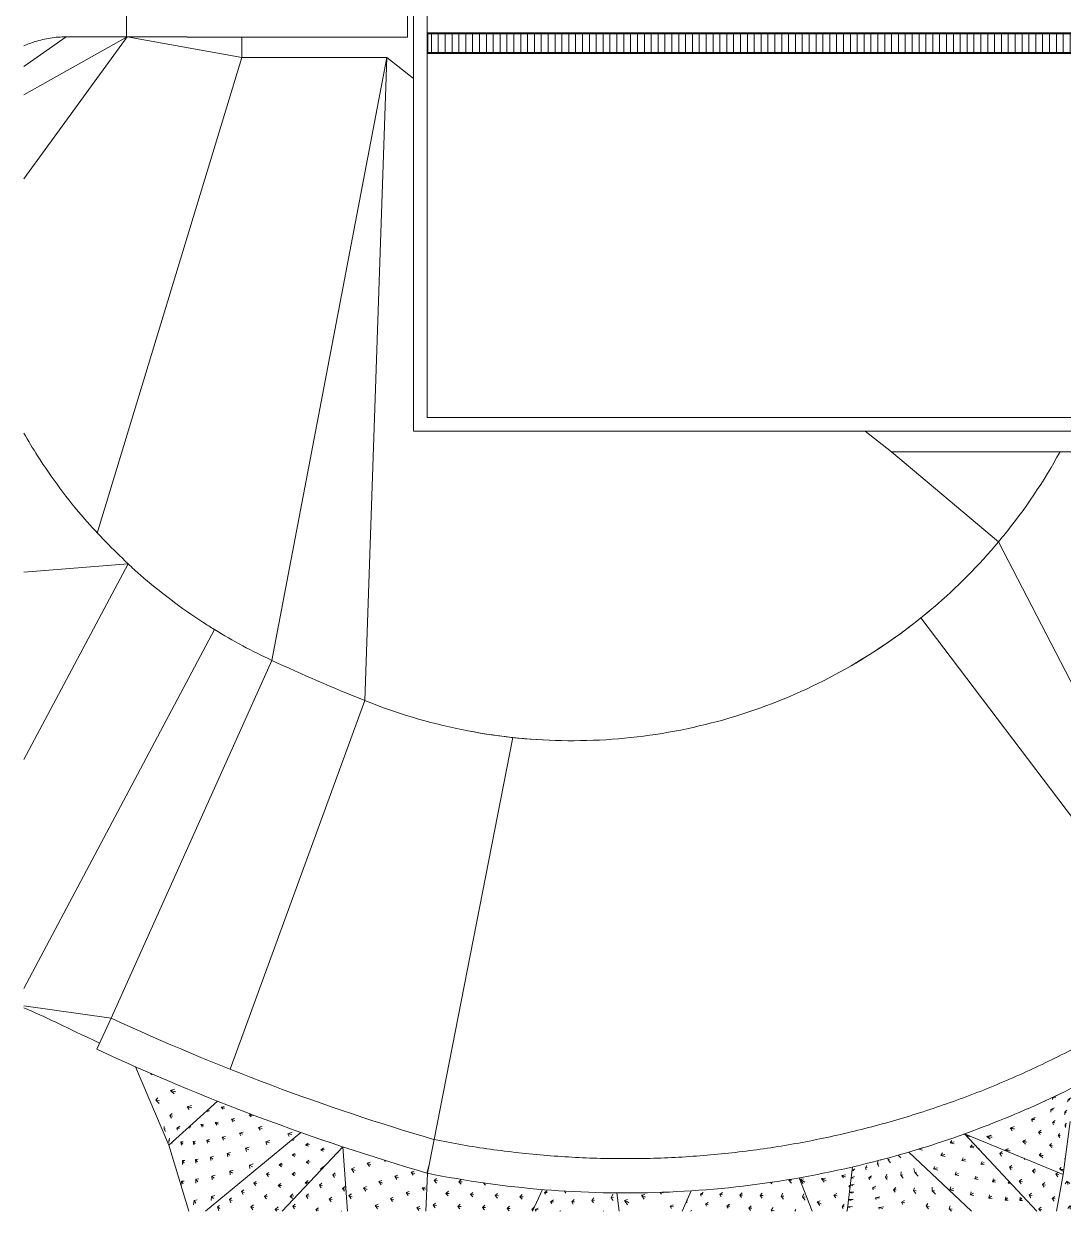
# Model space of a CAD drawing. Header units: millimetres. Extents: x -57519 to 497916, y -349472 to 446842.
# Drawn here: x 431769 to 446906, y -13502 to 3791 of the extents above; entities that cross this region are included whole.
import ezdxf

# ---------------------------------------------------------------- set-up
doc = ezdxf.new("R2010")
doc.units = ezdxf.units.MM
for name, color, linetype, lineweight in [('A-FLOR', 192, 'Continuous', 5), ('A-FLOR-PATT', 8, 'Continuous', 5), ('A-WALL', 113, 'Continuous', 20), ('Q-CASE', 31, 'Continuous', 5), ('S-STRS', 31, 'Continuous', 5)]:
    doc.layers.add(name, color=color, linetype=linetype, lineweight=lineweight)

# ---------------------------------------------------------------- blocks, each defined once
blk = doc.blocks.new('Walls 14 - Walls 14-12001845-1_F SINGLE OCCUPANCY DIAGRAM')
at = {"layer": 'A-WALL', "lineweight": 5}
for p, q in [((48974, -10070), (49267, -10476)), ((37843, -12949), (37941, -12459))]:
    blk.add_line(p, q, dxfattribs=at)
blk.add_open_spline([(37941, -12459), (38077, -12486), (38349, -12537), (38759, -12601), (39170, -12653), (39583, -12692), (39997, -12720), (40412, -12735), (40826, -12738), (41241, -12729), (41655, -12708), (42069, -12674), (42481, -12628), (42892, -12571), (43301, -12501), (43708, -12419), (44112, -12325), (44513, -12220), (44911, -12102), (45305, -11973), (45696, -11833), (46082, -11681), (46463, -11518), (46839, -11343), (47210, -11158), (47576, -10962), (47936, -10755), (48289, -10537), (48636, -10310), (48862, -10151), (48974, -10070)], degree=3, dxfattribs=at)
blk.add_open_spline([(37843, -12949), (38404, -13062), (39540, -13222), (41261, -13260), (42974, -13096), (44516, -12762), (45878, -12317), (47064, -11809), (48200, -11199), (48919, -10727), (49267, -10476)], degree=3, knots=[0, 0, 0, 0, 0.142857, 0.285714, 0.428571, 0.571429, 0.678571, 0.785714, 0.892857, 1, 1, 1, 1], dxfattribs=at)
blk = doc.blocks.new('Walls 15 - Walls 15-12002073-1_F SINGLE OCCUPANCY DIAGRAM')
at = {"layer": 'A-WALL', "lineweight": 5}
for p, q in [((33027, -11144), (33237, -10690)), ((37867, -12826), (37832, -12946))]:
    blk.add_line(p, q, dxfattribs=at)
blk.add_open_spline([(33237, -10690), (34002, -11045), (35551, -11693), (37144, -12225), (37944, -12460)], degree=3, knots=[0, 0, 0, 0, 0.5, 0.9942539, 0.9942539, 0.9942539, 0.9942539], dxfattribs=at)
blk.add_open_spline([(33027, -11144), (33804, -11503), (35384, -12165), (37010, -12706), (37832, -12946)], degree=3, dxfattribs=at)
blk = doc.blocks.new('DLN-Surface Channel-S1 - 300x150 _WD_-15753210-1_F SINGLE OCCUPANCY DIAGRAM')
at = {"layer": 'Q-CASE'}
h = blk.add_hatch(dxfattribs=at)
h.set_pattern_fill('FP_839', color=256, style=0, pattern_type=2)
h.set_pattern_definition([(270, (399805.45, 609.6), (100, 6e-15), [])])
h.paths.add_polyline_path([(-20870, -135), (20870, -135), (20870, 135), (-20870, 135)], flags=0)
for p, q in [((-20870, 150), (-20880, 150)), ((-20870, 150), (-20870, -150)), ((-20870, 140), (-20870, 150)), ((-20870, 150), (20870, 150)), ((-20870, 140), (20870, 140)), ((-20870, -135), (-20870, 135)), ((20870, 135), (-20870, 135)), ((20870, -150), (20870, 150)), ((20880, 150), (20870, 150)), ((20870, 150), (20870, 140)), ((20870, 135), (20870, -135)), ((-20880, -150), (-20870, -150)), ((-20870, -135), (20870, -135)), ((-20870, -150), (-20870, -140)), ((20870, -140), (-20870, -140)), ((-20870, -150), (20870, -150)), ((20870, -140), (20870, -150)), ((20870, -150), (20880, -150))]:
    blk.add_line(p, q, dxfattribs=at)
blk = doc.blocks.new('FP_1071-1_F SINGLE OCCUPANCY DIAGRAM')
at = {"layer": 'A-FLOR-PATT'}
for p, q in [((35706, -12593), (35711, -12596)), ((35863, -12463), (35891, -12474)), ((35871, -12456), (35903, -12453)), ((36067, -12540), (36104, -12511)), ((36067, -12540), (36122, -12529)), ((36067, -12540), (36108, -12554)), ((36287, -12614), (36327, -12580)), ((36287, -12614), (36345, -12599)), ((36287, -12614), (36329, -12627)), ((35873, -12687), (35909, -12660)), ((35873, -12687), (35926, -12681)), ((35873, -12687), (35911, -12707)), ((36077, -12791), (36116, -12759)), ((36077, -12791), (36132, -12781)), ((36077, -12791), (36116, -12810)), ((35497, -12962), (35531, -12938)), ((35497, -12962), (35544, -12967)), ((35497, -12962), (35528, -12994)), ((35683, -12828), (35719, -12802)), ((35683, -12828), (35733, -12827)), ((35683, -12828), (35718, -12854)), ((35871, -12963), (35909, -12931)), ((35871, -12963), (35923, -12957)), ((35871, -12963), (35906, -12987)), ((36285, -12889), (36327, -12850)), ((36285, -12889), (36305, -12883)), ((36285, -12889), (36295, -12893)), ((35313, -13091), (35347, -13067)), ((35313, -13091), (35358, -13100)), ((35313, -13091), (35342, -13128)), ((35668, -13128), (35706, -13097)), ((35668, -13128), (35718, -13127)), ((35668, -13128), (35700, -13158)), ((36062, -13090), (36103, -13053)), ((36062, -13090), (36117, -13080)), ((36062, -13090), (36092, -13109)), ((34957, -13330), (34989, -13308)), ((35133, -13213), (35167, -13191)), ((35133, -13213), (35175, -13227)), ((35133, -13213), (35159, -13256)), ((35468, -13287), (35505, -13257)), ((35468, -13287), (35515, -13291)), ((35468, -13287), (35497, -13322)), ((35842, -13286), (35883, -13250)), ((35842, -13286), (35895, -13280)), ((35842, -13286), (35876, -13315)), ((34783, -13440), (34815, -13420)), ((34783, -13440), (34820, -13463)), ((34783, -13440), (34803, -13494)), ((34957, -13330), (34996, -13348)), ((34957, -13330), (34979, -13378)), ((35272, -13439), (35308, -13411)), ((35272, -13439), (35316, -13448)), ((35272, -13439), (35298, -13481)), ((35626, -13475), (35667, -13440)), ((35626, -13475), (35676, -13474)), ((35626, -13475), (35650, -13502))]:
    blk.add_line(p, q, dxfattribs=at)
blk = doc.blocks.new('FP_1072-1_F SINGLE OCCUPANCY DIAGRAM')
at = {"layer": 'A-FLOR-PATT'}
for p, q in [((36963, -12800), (37006, -12786)), ((37214, -12760), (37228, -12782)), ((36736, -12885), (36778, -12867)), ((36736, -12885), (36790, -12910)), ((36736, -12885), (36770, -12938)), ((36963, -12800), (37016, -12827)), ((36963, -12800), (36996, -12852)), ((37605, -12931), (37650, -12921)), ((37605, -12931), (37659, -12955)), ((37605, -12931), (37636, -12975)), ((37136, -13069), (37179, -13053)), ((37136, -13069), (37189, -13091)), ((37136, -13069), (37168, -13117)), ((37367, -12992), (37411, -12979)), ((37367, -12992), (37420, -13015)), ((37367, -12992), (37398, -13038)), ((36696, -13272), (36736, -13250)), ((36696, -13272), (36747, -13292)), ((36696, -13272), (36729, -13323)), ((36913, -13162), (36954, -13143)), ((36913, -13162), (36965, -13184)), ((36913, -13162), (36945, -13212)), ((37303, -13317), (37345, -13299)), ((37531, -13231), (37575, -13216)), ((37531, -13231), (37583, -13251)), ((37531, -13231), (37561, -13273)), ((37766, -13161), (37811, -13150)), ((37766, -13161), (37819, -13182)), ((37766, -13161), (37796, -13202)), ((37082, -13419), (37123, -13398)), ((37082, -13419), (37133, -13437)), ((37082, -13419), (37113, -13465)), ((37303, -13317), (37354, -13336)), ((37303, -13317), (37334, -13361)), ((37688, -13450), (37731, -13434)), ((37688, -13450), (37739, -13466)), ((37688, -13450), (37717, -13489))]:
    blk.add_line(p, q, dxfattribs=at)
blk = doc.blocks.new('FP_1073-1_F SINGLE OCCUPANCY DIAGRAM')
at = {"layer": 'A-FLOR-PATT'}
for p, q in [((33808, -11496), (33834, -11517)), ((34101, -11743), (34160, -11725)), ((34101, -11743), (34180, -11764)), ((34101, -11743), (34154, -11791)), ((33887, -11885), (33914, -11853)), ((33887, -11885), (33939, -11895)), ((33887, -11885), (33933, -11931)), ((34760, -11918), (34762, -11919)), ((34760, -11918), (34761, -11919)), ((34760, -11918), (34762, -11918)), ((34090, -12110), (34124, -12081)), ((34341, -11981), (34406, -11964)), ((34341, -11981), (34411, -11998)), ((34341, -11981), (34374, -12021)), ((34007, -12308), (34010, -12266)), ((34090, -12110), (34134, -12116)), ((34090, -12110), (34117, -12148)), ((34194, -12292), (34235, -12265)), ((34007, -12308), (34024, -12303)), ((34007, -12308), (34028, -12343)), ((34075, -12476), (34085, -12436)), ((34194, -12292), (34229, -12293)), ((34194, -12292), (34202, -12321)), ((34075, -12476), (34084, -12466)), ((34075, -12476), (34077, -12502))]:
    blk.add_line(p, q, dxfattribs=at)
blk = doc.blocks.new('FP_1074-1_F SINGLE OCCUPANCY DIAGRAM')
at = {"layer": 'A-FLOR-PATT'}
for p, q in [((34633, -12035), (34648, -12053)), ((34640, -12028), (34667, -12040)), ((34655, -12015), (34659, -12014)), ((34838, -11985), (34881, -11977)), ((34838, -11985), (34890, -12001)), ((34838, -11985), (34868, -12017)), ((35247, -12096), (35269, -12089)), ((35247, -12096), (35303, -12108)), ((35247, -12096), (35275, -12129)), ((34370, -12273), (34376, -12290)), ((34379, -12264), (34394, -12277)), ((34544, -12238), (34581, -12235)), ((34544, -12238), (34583, -12264)), ((34544, -12238), (34562, -12279)), ((34753, -12210), (34795, -12203)), ((34753, -12210), (34798, -12232)), ((34753, -12210), (34774, -12249)), ((34987, -12163), (35034, -12152)), ((34987, -12163), (35038, -12180)), ((34987, -12163), (35012, -12199)), ((35383, -12282), (35437, -12265)), ((34854, -12424), (34900, -12414)), ((34854, -12424), (34898, -12447)), ((34854, -12424), (34870, -12467)), ((35106, -12363), (35156, -12350)), ((35106, -12363), (35155, -12382)), ((35106, -12363), (35124, -12403)), ((35383, -12282), (35437, -12296)), ((35383, -12282), (35405, -12320)), ((35807, -12376), (35870, -12353)), ((35807, -12376), (35865, -12387)), ((35807, -12376), (35826, -12416)), ((34106, -12510), (34107, -12525)), ((34118, -12500), (34125, -12512)), ((34253, -12489), (34280, -12525)), ((34253, -12489), (34260, -12539)), ((34253, -12489), (34284, -12490)), ((34428, -12487), (34464, -12484)), ((34428, -12487), (34460, -12519)), ((34428, -12487), (34438, -12535)), ((34629, -12465), (34669, -12459)), ((34629, -12465), (34666, -12493)), ((34629, -12465), (34641, -12511)), ((35193, -12586), (35246, -12570)), ((35193, -12586), (35240, -12606)), ((35193, -12586), (35206, -12631)), ((35487, -12492), (35545, -12472)), ((35487, -12492), (35540, -12507)), ((35487, -12492), (35503, -12534)), ((34273, -12765), (34307, -12764)), ((34273, -12765), (34298, -12803)), ((34273, -12765), (34274, -12820)), ((34465, -12750), (34504, -12745)), ((34465, -12750), (34495, -12783)), ((34465, -12750), (34468, -12802)), ((34682, -12716), (34726, -12707)), ((34682, -12716), (34718, -12744)), ((34682, -12716), (34689, -12765)), ((34925, -12661), (34973, -12649)), ((34925, -12661), (34966, -12685)), ((34925, -12661), (34935, -12708)), ((34964, -12921), (35015, -12906)), ((34964, -12921), (35003, -12947)), ((34964, -12921), (34968, -12973)), ((35249, -12833), (35306, -12814)), ((35249, -12833), (35294, -12854)), ((35249, -12833), (35256, -12882)), ((34262, -13065), (34256, -13124)), ((34262, -13065), (34299, -13062)), ((34262, -13065), (34285, -13104)), ((34470, -13037), (34468, -13094)), ((34470, -13037), (34512, -13030)), ((34470, -13037), (34499, -13072)), ((34704, -12989), (34751, -12978)), ((34704, -12989), (34738, -13019)), ((34704, -12989), (34705, -13043)), ((34695, -13287), (34690, -13346)), ((34695, -13287), (34745, -13273)), ((34695, -13287), (34727, -13319)), ((34444, -13348), (34436, -13409)), ((34444, -13348), (34489, -13338)), ((34444, -13348), (34470, -13384))]:
    blk.add_line(p, q, dxfattribs=at)
blk = doc.blocks.new('FP_1075-1_F SINGLE OCCUPANCY DIAGRAM')
at = {"layer": 'A-FLOR-PATT'}
for p, q in [((40959, -13268), (41006, -13256)), ((40959, -13268), (40989, -13284)), ((40959, -13268), (40997, -13325)), ((40989, -13284), (41019, -13299)), ((41231, -13227), (41250, -13255)), ((41260, -13227), (41275, -13233)), ((40711, -13344), (40757, -13329)), ((40711, -13344), (40743, -13361)), ((40711, -13344), (40755, -13409)), ((40743, -13361), (40774, -13378)), ((41374, -13429), (41419, -13411)), ((41374, -13429), (41399, -13434)), ((41374, -13429), (41398, -13462)), ((41399, -13434), (41423, -13439)), ((41618, -13338), (41622, -13336)), ((41618, -13338), (41621, -13338)), ((41618, -13338), (41620, -13341))]:
    blk.add_line(p, q, dxfattribs=at)
blk = doc.blocks.new('FP_1076-1_F SINGLE OCCUPANCY DIAGRAM')
at = {"layer": 'A-FLOR-PATT'}
for p, q in [((39546, -13229), (39586, -13204)), ((39546, -13229), (39586, -13228)), ((39546, -13229), (39562, -13252)), ((39836, -13212), (39844, -13211)), ((39836, -13212), (39855, -13239)), ((40236, -13346), (40265, -13305)), ((40517, -13305), (40541, -13255)), ((40517, -13305), (40553, -13297)), ((40517, -13305), (40545, -13344)), ((39408, -13477), (39453, -13459)), ((39408, -13477), (39453, -13484)), ((39408, -13477), (39425, -13502)), ((39636, -13363), (39676, -13338)), ((39636, -13363), (39677, -13365)), ((39636, -13363), (39655, -13391)), ((39942, -13365), (39977, -13332)), ((39942, -13365), (39982, -13364)), ((39942, -13365), (39964, -13397)), ((40236, -13346), (40274, -13342)), ((40236, -13346), (40261, -13381)), ((39769, -13502), (39783, -13494)), ((40403, -13502), (40404, -13501))]:
    blk.add_line(p, q, dxfattribs=at)
blk = doc.blocks.new('FP_1077-1_F SINGLE OCCUPANCY DIAGRAM')
at = {"layer": 'A-FLOR-PATT'}
for p, q in [((42839, -13081), (42855, -13104)), ((43106, -13050), (43110, -13040)), ((43106, -13050), (43144, -13048)), ((43106, -13050), (43141, -13094)), ((41817, -13255), (41857, -13229)), ((41817, -13255), (41854, -13255)), ((41817, -13255), (41829, -13281)), ((42101, -13260), (42138, -13231)), ((42101, -13260), (42140, -13261)), ((42101, -13260), (42119, -13290)), ((42392, -13267), (42425, -13234)), ((42392, -13267), (42431, -13267)), ((42392, -13267), (42415, -13301)), ((42689, -13274), (42717, -13237)), ((42689, -13274), (42729, -13275)), ((42689, -13274), (42717, -13312)), ((42993, -13283), (43016, -13241)), ((42993, -13283), (43033, -13284)), ((42993, -13283), (43026, -13326)), ((43302, -13293), (43321, -13248)), ((43302, -13293), (43343, -13295)), ((43302, -13293), (43341, -13341)), ((41605, -13376), (41622, -13377)), ((41611, -13361), (41628, -13353)), ((41889, -13399), (41931, -13375)), ((41889, -13399), (41930, -13403)), ((41889, -13399), (41904, -13428)), ((42202, -13426), (42240, -13398)), ((42202, -13426), (42244, -13430)), ((42202, -13426), (42223, -13459)), ((42521, -13455), (42555, -13423)), ((42521, -13455), (42564, -13459)), ((42521, -13455), (42548, -13492)), ((42847, -13486), (42877, -13450)), ((42847, -13486), (42891, -13490)), ((42847, -13486), (42860, -13502)), ((43190, -13502), (43205, -13479)), ((41670, -13502), (41693, -13493))]:
    blk.add_line(p, q, dxfattribs=at)
blk = doc.blocks.new('FP_1078-1_F SINGLE OCCUPANCY DIAGRAM')
at = {"layer": 'A-FLOR-PATT'}
for p, q in [((43258, -13032), (43338, -13080)), ((43258, -13032), (43311, -13100)), ((43258, -13032), (43320, -13033)), ((43579, -13026), (43637, -13021)), ((43579, -13026), (43646, -13057)), ((43579, -13026), (43618, -13077)), ((43875, -12984), (43928, -12973)), ((43875, -12984), (43928, -12999)), ((43875, -12984), (43899, -13018)), ((43980, -13137), (43994, -13126)), ((43980, -13137), (43993, -13135)), ((43980, -13137), (43991, -13154)), ((43760, -13268), (43803, -13246)), ((43760, -13268), (43809, -13277)), ((43760, -13268), (43787, -13305)), ((43515, -13366), (43563, -13350)), ((43515, -13366), (43577, -13392)), ((43515, -13366), (43556, -13420)), ((43880, -13437), (43908, -13399)), ((43880, -13437), (43910, -13426)), ((43880, -13437), (43895, -13461)), ((43947, -13502), (43953, -13481))]:
    blk.add_line(p, q, dxfattribs=at)
blk = doc.blocks.new('FP_1079-1_F SINGLE OCCUPANCY DIAGRAM')
at = {"layer": 'A-FLOR-PATT'}
for p, q in [((44394, -12819), (44400, -12771)), ((44550, -12753), (44545, -12726)), ((44550, -12753), (44569, -12743)), ((44550, -12753), (44585, -12795)), ((44696, -12685), (44733, -12725)), ((44027, -12912), (44024, -12932)), ((44027, -12912), (44065, -12884)), ((44027, -12912), (44053, -12907)), ((44220, -12871), (44242, -12834)), ((44220, -12871), (44244, -12865)), ((44220, -12871), (44230, -12899)), ((44394, -12819), (44416, -12811)), ((44394, -12819), (44417, -12853)), ((44513, -13004), (44532, -12964)), ((44736, -12978), (44738, -12929)), ((44939, -12940), (44926, -12880)), ((44939, -12940), (44965, -12934)), ((44939, -12940), (44987, -12990)), ((43996, -13123), (44056, -13110)), ((43996, -13124), (44037, -13129)), ((44010, -13018), (44007, -13038)), ((44010, -13018), (44062, -12998)), ((44010, -13018), (44046, -13019)), ((44271, -13017), (44306, -12987)), ((44271, -13017), (44304, -13016)), ((44271, -13017), (44281, -13044)), ((44321, -13161), (44369, -13139)), ((44513, -13004), (44544, -13001)), ((44513, -13004), (44535, -13038)), ((44736, -12978), (44764, -12974)), ((44736, -12978), (44771, -13020)), ((43983, -13226), (44049, -13222)), ((43983, -13229), (44026, -13238)), ((44321, -13161), (44363, -13166)), ((44321, -13161), (44330, -13188)), ((44368, -13305), (44429, -13290)), ((44368, -13305), (44419, -13314)), ((44368, -13305), (44376, -13331)), ((44630, -13188), (44662, -13156)), ((44630, -13188), (44669, -13190)), ((44630, -13188), (44651, -13222)), ((44920, -13202), (44935, -13160)), ((44920, -13202), (44957, -13203)), ((44920, -13202), (44954, -13244)), ((45191, -13204), (45190, -13152)), ((45191, -13204), (45225, -13203)), ((45191, -13204), (45238, -13253)), ((43957, -13440), (43997, -13452)), ((43958, -13434), (44029, -13440)), ((43970, -13335), (44012, -13346)), ((43971, -13330), (44040, -13332)), ((44413, -13446), (44487, -13439)), ((44413, -13446), (44473, -13461)), ((44413, -13446), (44421, -13473)), ((44744, -13370), (44789, -13346)), ((44744, -13370), (44793, -13378)), ((44744, -13370), (44765, -13405)), ((45102, -13425), (45130, -13390)), ((45102, -13425), (45148, -13431)), ((45102, -13425), (45136, -13466)), ((45440, -13467), (45453, -13423)), ((45440, -13467), (45484, -13471)), ((45440, -13467), (45474, -13502)), ((45760, -13497), (45760, -13495)), ((45760, -13497), (45761, -13497)), ((45760, -13497), (45766, -13502))]:
    blk.add_line(p, q, dxfattribs=at)
blk = doc.blocks.new('FP_1080-1_F SINGLE OCCUPANCY DIAGRAM')
at = {"layer": 'A-FLOR-PATT'}
for p, q in [((44997, -12597), (45052, -12614)), ((45026, -12588), (45050, -12584)), ((45453, -12506), (45480, -12473)), ((45453, -12506), (45512, -12493)), ((45453, -12506), (45510, -12520)), ((45746, -12570), (45772, -12536)), ((45746, -12570), (45801, -12553)), ((45746, -12570), (45798, -12580)), ((45320, -12690), (45343, -12654)), ((45320, -12690), (45378, -12675)), ((45320, -12690), (45379, -12705)), ((45624, -12763), (45645, -12726)), ((45624, -12763), (45677, -12745)), ((45624, -12763), (45678, -12775)), ((45900, -12815), (45919, -12777)), ((45900, -12815), (45948, -12793)), ((45211, -12887), (45229, -12849)), ((45211, -12887), (45267, -12872)), ((45211, -12887), (45272, -12904)), ((45525, -12970), (45542, -12930)), ((45525, -12970), (45577, -12951)), ((45900, -12815), (45949, -12823)), ((45525, -12970), (45581, -12983)), ((45812, -13031), (45827, -12990)), ((45812, -13031), (45858, -13008)), ((45812, -13031), (45862, -13041)), ((46070, -13072), (46083, -13028)), ((46070, -13072), (46111, -13045)), ((46070, -13072), (46115, -13077)), ((46300, -13091), (46306, -13067)), ((46300, -13091), (46316, -13078)), ((46300, -13091), (46330, -13093)), ((45451, -13191), (45463, -13149)), ((45451, -13191), (45500, -13172)), ((45451, -13191), (45509, -13206)), ((45748, -13262), (45758, -13218)), ((45748, -13262), (45792, -13238)), ((45748, -13262), (45800, -13273)), ((46016, -13311), (46024, -13265)), ((46016, -13311), (46055, -13283)), ((46016, -13311), (46063, -13318)), ((46256, -13339), (46263, -13292)), ((46256, -13339), (46290, -13307)), ((46469, -13347), (46473, -13298)), ((46469, -13347), (46498, -13312)), ((45748, -13485), (45750, -13483)), ((46256, -13339), (46298, -13342)), ((46469, -13347), (46505, -13346))]:
    blk.add_line(p, q, dxfattribs=at)
blk = doc.blocks.new('FP_1081-1_F SINGLE OCCUPANCY DIAGRAM')
at = {"layer": 'A-FLOR-PATT'}
for p, q in [((46945, -11866), (46943, -11873)), ((46947, -11859), (46945, -11866)), ((46949, -11852), (46947, -11859)), ((46952, -11845), (46949, -11852)), ((46957, -11839), (46963, -11839)), ((46963, -11839), (46972, -11841)), ((46972, -11841), (46982, -11842)), ((46982, -11842), (46990, -11843)), ((46997, -11820), (47008, -11815)), ((47008, -11815), (47018, -11811)), ((47165, -11902), (47163, -11909)), ((47168, -11895), (47165, -11902)), ((47171, -11888), (47168, -11895)), ((47174, -11881), (47171, -11888)), ((47177, -11874), (47174, -11881)), ((47177, -11874), (47184, -11870)), ((47177, -11874), (47182, -11875)), ((47182, -11875), (47187, -11876)), ((47184, -11870), (47191, -11866)), ((47187, -11876), (47192, -11878)), ((47191, -11866), (47198, -11861)), ((47192, -11878), (47197, -11879)), ((47198, -11861), (47205, -11857)), ((47205, -11857), (47211, -11852)), ((46596, -12004), (46598, -12012)), ((46921, -12022), (46930, -12018)), ((46921, -12022), (46930, -12023)), ((46921, -12022), (46921, -12029)), ((46921, -12029), (46921, -12036)), ((46921, -12036), (46921, -12043)), ((46921, -12043), (46921, -12050)), ((46921, -12050), (46921, -12057)), ((46930, -12018), (46938, -12013)), ((46930, -12023), (46939, -12025)), ((46938, -12013), (46946, -12009)), ((46939, -12025), (46947, -12026)), ((46946, -12009), (46955, -12004)), ((46947, -12026), (46955, -12027)), ((46955, -12004), (46963, -11999)), ((46963, -11999), (46971, -11995)), ((47121, -12088), (47120, -12094)), ((47122, -12074), (47121, -12081)), ((47121, -12081), (47121, -12088)), ((47123, -12067), (47122, -12074)), ((47124, -12060), (47123, -12067)), ((47124, -12060), (47129, -12055)), ((47124, -12060), (47128, -12061)), ((47128, -12061), (47133, -12062)), ((47129, -12055), (47134, -12050)), ((47133, -12062), (47137, -12063)), ((47134, -12050), (47139, -12045)), ((47137, -12063), (47141, -12064)), ((47139, -12045), (47144, -12041)), ((47144, -12041), (47149, -12036)), ((47149, -12036), (47154, -12031)), ((46358, -12282), (46368, -12278)), ((46368, -12278), (46378, -12274)), ((46378, -12274), (46388, -12270)), ((46638, -12162), (46648, -12158)), ((46638, -12162), (46651, -12164)), ((46638, -12162), (46641, -12169)), ((46641, -12169), (46644, -12176)), ((46644, -12176), (46647, -12183)), ((46647, -12183), (46650, -12190)), ((46648, -12158), (46657, -12154)), ((46650, -12190), (46653, -12197)), ((46651, -12164), (46663, -12165)), ((46657, -12154), (46666, -12149)), ((46663, -12165), (46675, -12167)), ((46666, -12149), (46675, -12145)), ((46675, -12145), (46684, -12141)), ((46675, -12167), (46686, -12169)), ((46684, -12141), (46693, -12136)), ((46946, -12208), (46952, -12203)), ((46946, -12208), (46954, -12209)), ((46946, -12208), (46948, -12215)), ((46948, -12215), (46950, -12222)), ((46950, -12222), (46952, -12229)), ((46952, -12203), (46958, -12199)), ((46952, -12229), (46954, -12236)), ((46954, -12209), (46962, -12211)), ((46954, -12236), (46957, -12243)), ((46958, -12199), (46964, -12194)), ((46962, -12211), (46969, -12212)), ((46964, -12194), (46969, -12190)), ((46969, -12190), (46975, -12185)), ((46969, -12212), (46977, -12213)), ((46975, -12185), (46981, -12180)), ((47127, -12247), (47130, -12242)), ((47127, -12247), (47131, -12248)), ((47127, -12247), (47129, -12254)), ((47129, -12254), (47130, -12261)), ((47130, -12242), (47133, -12237)), ((47130, -12261), (47131, -12268)), ((47131, -12248), (47135, -12249)), ((47131, -12268), (47133, -12275)), ((47133, -12237), (47135, -12233)), ((47133, -12275), (47134, -12282)), ((47135, -12233), (47138, -12228)), ((47135, -12249), (47139, -12250)), ((47138, -12228), (47141, -12223)), ((47139, -12250), (47142, -12252)), ((47141, -12223), (47143, -12218)), ((45990, -12415), (46001, -12411)), ((45990, -12415), (46009, -12418)), ((45990, -12415), (45999, -12422)), ((45999, -12422), (46008, -12430)), ((46001, -12411), (46012, -12408)), ((46008, -12430), (46016, -12437)), ((46009, -12418), (46028, -12420)), ((46012, -12408), (46023, -12404)), ((46016, -12437), (46025, -12444)), ((46023, -12404), (46034, -12400)), ((46025, -12444), (46034, -12452)), ((46028, -12420), (46047, -12423)), ((46034, -12400), (46045, -12397)), ((46045, -12397), (46055, -12393)), ((46047, -12423), (46066, -12425)), ((46328, -12293), (46338, -12289)), ((46328, -12293), (46344, -12296)), ((46328, -12293), (46334, -12301)), ((46334, -12301), (46340, -12308)), ((46338, -12289), (46348, -12285)), ((46340, -12308), (46345, -12315)), ((46344, -12296), (46359, -12298)), ((46345, -12315), (46351, -12322)), ((46348, -12285), (46358, -12282)), ((46351, -12322), (46358, -12329)), ((46359, -12298), (46375, -12300)), ((46375, -12300), (46390, -12302)), ((46741, -12350), (46748, -12346)), ((46741, -12350), (46753, -12352)), ((46741, -12350), (46746, -12357)), ((46746, -12357), (46751, -12365)), ((46748, -12346), (46755, -12342)), ((46751, -12365), (46756, -12372)), ((46753, -12352), (46764, -12354)), ((46755, -12342), (46761, -12337)), ((46756, -12372), (46761, -12379)), ((46761, -12337), (46768, -12333)), ((46761, -12379), (46767, -12386)), ((46764, -12354), (46775, -12355)), ((46768, -12333), (46775, -12328)), ((46775, -12328), (46781, -12324)), ((46775, -12355), (46786, -12357)), ((47028, -12396), (47031, -12392)), ((47028, -12396), (47035, -12398)), ((47028, -12396), (47032, -12404)), ((47031, -12392), (47035, -12387)), ((47032, -12404), (47036, -12411)), ((47035, -12387), (47038, -12383)), ((47035, -12398), (47042, -12399)), ((47036, -12411), (47040, -12418)), ((47038, -12383), (47041, -12378)), ((47040, -12418), (47045, -12425)), ((47041, -12378), (47045, -12373)), ((47042, -12399), (47049, -12401)), ((47045, -12373), (47048, -12369)), ((47045, -12425), (47049, -12432)), ((47049, -12401), (47056, -12402)), ((46251, -12614), (46260, -12610)), ((46251, -12614), (46270, -12617)), ((46251, -12614), (46255, -12617)), ((46260, -12610), (46268, -12606)), ((46268, -12606), (46277, -12602)), ((46270, -12617), (46288, -12619)), ((46277, -12602), (46285, -12599)), ((46285, -12599), (46293, -12595)), ((46288, -12619), (46307, -12622)), ((46293, -12595), (46302, -12591)), ((46307, -12622), (46325, -12624)), ((46510, -12486), (46517, -12482)), ((46510, -12486), (46525, -12488)), ((46510, -12486), (46518, -12493)), ((46517, -12482), (46525, -12478)), ((46518, -12493), (46526, -12501)), ((46525, -12478), (46532, -12474)), ((46525, -12488), (46540, -12490)), ((46526, -12501), (46534, -12508)), ((46532, -12474), (46540, -12469)), ((46534, -12508), (46542, -12515)), ((46540, -12469), (46548, -12465)), ((46540, -12490), (46554, -12492)), ((46542, -12515), (46550, -12523)), ((46548, -12465), (46555, -12461)), ((46554, -12492), (46569, -12494)), ((46902, -12543), (46906, -12538)), ((46902, -12543), (46913, -12544)), ((46902, -12543), (46909, -12550)), ((46906, -12538), (46910, -12534)), ((46909, -12550), (46916, -12557)), ((46910, -12534), (46915, -12529)), ((46913, -12544), (46923, -12546)), ((46915, -12529), (46919, -12525)), ((46916, -12557), (46924, -12565)), ((46919, -12525), (46923, -12520)), ((46923, -12520), (46927, -12516)), ((46923, -12546), (46934, -12548)), ((46924, -12565), (46931, -12572)), ((46931, -12572), (46939, -12579)), ((46934, -12548), (46944, -12549)), ((46750, -12684), (46755, -12680)), ((46750, -12684), (46764, -12686)), ((46750, -12684), (46760, -12692)), ((46755, -12680), (46760, -12676)), ((46760, -12676), (46765, -12671)), ((46760, -12692), (46771, -12699)), ((46764, -12686), (46779, -12688)), ((46765, -12671), (46770, -12667)), ((46770, -12667), (46776, -12662)), ((46771, -12699), (46781, -12707)), ((46776, -12662), (46781, -12658)), ((46779, -12688), (46793, -12690)), ((46781, -12707), (46791, -12715)), ((46791, -12715), (46802, -12722)), ((46793, -12690), (46807, -12692)), ((47121, -12740), (47123, -12735)), ((47121, -12740), (47124, -12741)), ((47121, -12740), (47124, -12742)), ((47123, -12735), (47125, -12730)), ((47050, -12889), (47053, -12885)), ((47050, -12889), (47064, -12891)), ((47050, -12889), (47063, -12897)), ((47053, -12885), (47055, -12880)), ((47055, -12880), (47058, -12875)), ((47058, -12875), (47060, -12871)), ((47060, -12871), (47063, -12866)), ((47063, -12866), (47065, -12861)), ((47063, -12897), (47076, -12905)), ((47064, -12891), (47077, -12893)), ((47076, -12905), (47089, -12913)), ((47077, -12893), (47090, -12895)), ((47089, -12913), (47102, -12922)), ((47090, -12895), (47104, -12897))]:
    blk.add_line(p, q, dxfattribs=at)

msp = doc.modelspace()

# ---------------------------------------------------------------- hatches: boundary and pattern name
at = {"layer": 'A-FLOR-PATT'}
h = msp.add_hatch(dxfattribs=at)
h.set_pattern_fill('FP_926', color=256, style=0, pattern_type=2)
h.set_pattern_definition([(351.684, (455186.87, 43167.66), (195.3862, 152.94495), [45.246, -296.021]), (305.121, (455186.87, 43167.66), (195.3868, 152.9442), [46.375, -200.958]), (38.053, (455186.87, 43167.66), (-142.292, 202.3029), [46.524, -201.605])])
h.paths.add_polyline_path([(446519.9, -13502.3), (446809, -13502.3), (446905.7, -12964.8), (445468.4, -12378.9), (446511.4, -13493.2)], flags=0)
h = msp.add_hatch(dxfattribs=at)
h.set_pattern_fill('FP_861', color=256, style=0, pattern_type=2)
h.set_pattern_definition([(351.684, (454425.87, 43185.69), (194.56624, 153.0739), [45.216, -295.826]), (305.222, (454425.87, 43185.7), (194.5643, 153.0758), [46.454, -201.302]), (38.194, (454425.87, 43185.7), (-142.8914, 202.3987), [46.418, -201.145])])
h.paths.add_polyline_path([(436484.1, -13502.3), (436408.1, -12569.1), (435529.4, -13502.3), (436413, -13502.3)], flags=0)
h = msp.add_hatch(dxfattribs=at)
h.set_pattern_fill('FP_862', color=256, style=0, pattern_type=2)
h.set_pattern_definition([(357.541, (397820.91, 66138.73), (187.14547, 171.73376), [47.625, -311.585]), (312.541, (397820.9, 66138.73), (187.1456, 171.7339), [47.625, -206.375]), (42.541, (397820.9, 66138.73), (-171.7339, 187.1456), [47.625, -206.375])])
h.paths.add_polyline_path([(437624.3, -13502.3), (439176.9, -13502.3), (439320.6, -13186.3), (438930.7, -13148.7), (438494.6, -13094), (437992.9, -13014.5), (437648, -12950.3), (437644.6, -13027.9)], flags=0)
h = msp.add_hatch(dxfattribs=at)
h.set_pattern_fill('FP_969', color=256, style=0, pattern_type=2)
h.set_pattern_definition([(275.935, (487937.7, 44023.78), (194.8659, -158.8332), [47.575, -311.258]), (231.463, (487937.7, 44023.78), (194.8644, -158.8359), [47.48, -205.746]), (320.817, (487937.7, 44023.78), (157.7626, 198.07685), [47.137, -204.261])])
h.paths.add_polyline_path([(447529.9, -13502.3), (449661.6, -13502.3), (449893.8, -13481.6), (446905.7, -12964.8), (446809, -13502.3), (446905.7, -13502.3)], flags=0)

# ---------------------------------------------------------------- linework, layer by layer
at = {"layer": 'A-FLOR'}
for p, q in [((437644.7, 3657.5), (479394.7, 3657.5)), ((432384.3, 3600.1), (431769.7, 3168.8)), ((433274, 3600.1), (431769.7, 1534.6)), ((431769.7, 2753.3), (433274, 3600.1)), ((432384.3, 3600.1), (434147.3, 3600.1)), ((434944.7, 3297.5), (433274, 3600.1)), ((434944.7, 3597.5), (434944.7, 3297.5)), ((434944.7, 3297.5), (432839.5, -3627.2)), ((434944.7, 3297.5), (437057.3, 3297.5)), ((437057.3, 3297.5), (435381.5, -5480.1)), ((437057.3, 3297.5), (436737.2, -6066.3)), ((437057.3, 3297.5), (437444.7, 2994.8)), ((479394.7, 3357.5), (437644.7, 3357.5)), ((444020, -2142.5), (444403.9, -2442.5)), ((445964.4, -3752.1), (444403.9, -2442.5)), ((444403.9, -2442.5), (446859.1, -2442.5)), ((446859.1, -2442.5), (449109.7, -2442.5)), ((449109.7, -9844.4), (445964.4, -3752.1)), ((433286.7, -4075.2), (431769.7, -4194)), ((431769.7, -6923.9), (433286.7, -4075.2)), ((448779.8, -10070.3), (444831.5, -4862.3)), ((431769.7, -10258.8), (434545.4, -5030.8)), ((435381.5, -5480.1), (433042.1, -10689.9)), ((434775.6, -11433.5), (436737.2, -6066.3)), ((437746.7, -12458.9), (438888.4, -6603.2)), ((431769.7, -10509.1), (433042.1, -10689.9)), ((433880.6, -12540.2), (433396.9, -11399.1)), ((433880.6, -12540.2), (434590.2, -11899.1)), ((446638.1, -11896.9), (446658.5, -11887.4)), ((446248.6, -12069.5), (446264.1, -12062.9)), ((445851.8, -12231.6), (445870.9, -12224.1)), ((447004.2, -12197.3), (446905.7, -12964.8)), ((435801.3, -12353.7), (434417.6, -13502.3)), ((445452.7, -12381.2), (445466.1, -12376.4)), ((445466.1, -12376.4), (445472.7, -12374)), ((445466.1, -12376.4), (446519.9, -13502.3)), ((446905.7, -12964.8), (445466.1, -12376.4)), ((434171.1, -13502.3), (433880.6, -12540.2)), ((435529.4, -13502.3), (436413, -12563.9)), ((436484.1, -13502.3), (436413, -12563.9)), ((444241.6, -12756.5), (444253.9, -12753.3)), ((445571.8, -13502.3), (444657.3, -12640.6)), ((437624.3, -13502.3), (437648, -12949.4)), ((443834.5, -12857.3), (443757.3, -13502.3)), ((446905.7, -12964.8), (446809, -13502.3)), ((438473, -13091), (438481.4, -13092.2)), ((443247.5, -13502.3), (443059.2, -13015.5)), ((439321.6, -13186.5), (439176.9, -13502.3)), ((440404.8, -13235.9), (440439.1, -13502.3)), ((441488.7, -13204.9), (441356.8, -13502.3))]:
    msp.add_line(p, q, dxfattribs=at)
for centre, radius, start, end in [((447214.1, 20021.7), 28113.1, 245.10915, 248.11982), ((447214.1, 20021.7), 28113.1, 245.10915, 248.11982), ((428689, -18032.5), 8100, 64.03992, 67.64155), ((447167.6, 19921.3), 34113.1, 244.03992, 245.22819)]:
    msp.add_arc(centre, radius, start, end, dxfattribs=at)
for points, knots in [([(431769.3, 3468.2), (431822.4, 3492.1), (431948.5, 3540.2), (432154.8, 3588.4), (432307.6, 3600.1), (432384.3, 3600.1)], [-0.34510151, -0.34510151, -0.34510151, -0.34510151, -0.25, -0.125, 0, 0, 0, 0]), ([(431768.6, -2169.7), (431833, -2281.8), (432098.9, -2719.1), (432585, -3377.7), (433067.5, -3863.9), (433288.7, -4072.2)], [-0.542241, -0.542241, -0.542241, -0.542241, -0.5, -0.375, -0.27586207, -0.27586207, -0.27586207, -0.27586207]), ([(446859.1, -2442.5), (446623.6, -2872.3), (446327, -3313.4), (445989.9, -3721.7), (445964.4, -3752.1)], [-1, -1, -1, -1, -0.875, -0.86486486, -0.86486486, -0.86486486, -0.86486486]), ([(445964.4, -3752.1), (445989.9, -3721.7), (446327, -3313.4), (446623.6, -2872.3), (446859.1, -2442.5)], [-0.13513514, -0.13513514, -0.13513514, -0.13513514, -0.125, 0, 0, 0, 0]), ([(445964.4, -3752.1), (445675.3, -4097.1), (445011.4, -4767.2), (443839.5, -5596.6), (442501.1, -6217.8), (441072.6, -6587.2), (439600.8, -6692.9), (438134, -6531.2), (437192, -6249), (436737.2, -6066.3)], [-0.86486486, -0.86486486, -0.86486486, -0.86486486, -0.75, -0.625, -0.5, -0.375, -0.25, -0.125, 0, 0, 0, 0]), ([(444831.5, -4862.3), (444893.4, -4812.5), (445301.3, -4474.6), (445675.3, -4097.1), (445964.4, -3752.1)], [-0.27027027, -0.27027027, -0.27027027, -0.27027027, -0.25, -0.13513514, -0.13513514, -0.13513514, -0.13513514]), ([(433286.7, -4075.2), (433344.8, -4128.9), (433688.1, -4437.7), (434110.2, -4756.5), (434489.2, -4996.2), (434545.4, -5030.8)], [-0.27586207, -0.27586207, -0.27586207, -0.27586207, -0.25, -0.125, -0.10344828, -0.10344828, -0.10344828, -0.10344828]), ([(438888.4, -6603.2), (439125.3, -6628.7), (439852.7, -6674.8), (441072.6, -6587.2), (442501.1, -6217.8), (443767.2, -5630.2), (444511.7, -5119.4), (444831.5, -4862.3)], [-0.81081081, -0.81081081, -0.81081081, -0.81081081, -0.75, -0.625, -0.5, -0.375, -0.27027027, -0.27027027, -0.27027027, -0.27027027]), ([(436737.2, -6066.3), (437192, -6249), (437904.9, -6462.6), (438638.3, -6576.3), (438888.4, -6603.2)], [-1, -1, -1, -1, -0.875, -0.81081081, -0.81081081, -0.81081081, -0.81081081])]:
    msp.add_open_spline(points, degree=3, knots=knots, dxfattribs=at)
for points in [[(434545.4, -5030.8), (434814.9, -5196.7), (435094.2, -5346.7), (435381.5, -5480.1)], [(436106.7, -12460.2), (436108.9, -12461), (436111.2, -12461.8), (436113.4, -12462.6)], [(437636.9, -12946.2), (437640.6, -12947.2), (437644.3, -12948.3), (437648, -12949.4)], [(442662.9, -13079.6), (442666.8, -13079.1), (442670.7, -13078.5), (442674.5, -13077.9)], [(441127.7, -13224.2), (441131.3, -13224), (441134.9, -13223.9), (441138.5, -13223.7)]]:
    msp.add_open_spline(points, degree=3, dxfattribs=at)
at = {"layer": 'A-WALL', "color": 253, "lineweight": 5}
for p, q in [((437644.7, 7857.5), (437644.7, -1942.5)), ((437444.7, -2142.5), (437444.7, 7707.5)), ((437644.7, -1942.5), (466832.2, -1942.5)), ((466632.2, -2142.5), (437444.7, -2142.5))]:
    msp.add_line(p, q, dxfattribs=at)
at = {"layer": 'S-STRS'}
for p, q in [((437354.7, 3597.5), (437354.7, 5557.5)), ((433264.7, 3600.1), (433264.7, 4100.1)), ((437354.7, 3597.5), (434147.3, 3597.5))]:
    msp.add_line(p, q, dxfattribs=at)

# ---------------------------------------------------------------- block references
at = {"layer": 'A-FLOR'}
for name in ['FP_1073-1_F SINGLE OCCUPANCY DIAGRAM', 'FP_1081-1_F SINGLE OCCUPANCY DIAGRAM', 'FP_1074-1_F SINGLE OCCUPANCY DIAGRAM', 'FP_1071-1_F SINGLE OCCUPANCY DIAGRAM', 'FP_1080-1_F SINGLE OCCUPANCY DIAGRAM', 'FP_1072-1_F SINGLE OCCUPANCY DIAGRAM', 'FP_1079-1_F SINGLE OCCUPANCY DIAGRAM', 'FP_1077-1_F SINGLE OCCUPANCY DIAGRAM', 'FP_1078-1_F SINGLE OCCUPANCY DIAGRAM', 'FP_1076-1_F SINGLE OCCUPANCY DIAGRAM', 'FP_1075-1_F SINGLE OCCUPANCY DIAGRAM']:
    msp.add_blockref(name, (399805.4, 0), dxfattribs=at)
at = {"layer": 'A-WALL', "lineweight": 5}
for name in ['Walls 14 - Walls 14-12001845-1_F SINGLE OCCUPANCY DIAGRAM', 'Walls 15 - Walls 15-12002073-1_F SINGLE OCCUPANCY DIAGRAM']:
    msp.add_blockref(name, (399805.4, 0), dxfattribs=at)
at = {"layer": 'Q-CASE'}
msp.add_blockref('DLN-Surface Channel-S1 - 300x150 _WD_-15753210-1_F SINGLE OCCUPANCY DIAGRAM', (458524.7, 3507.5), dxfattribs=at)

doc.saveas('drawing.dxf')
